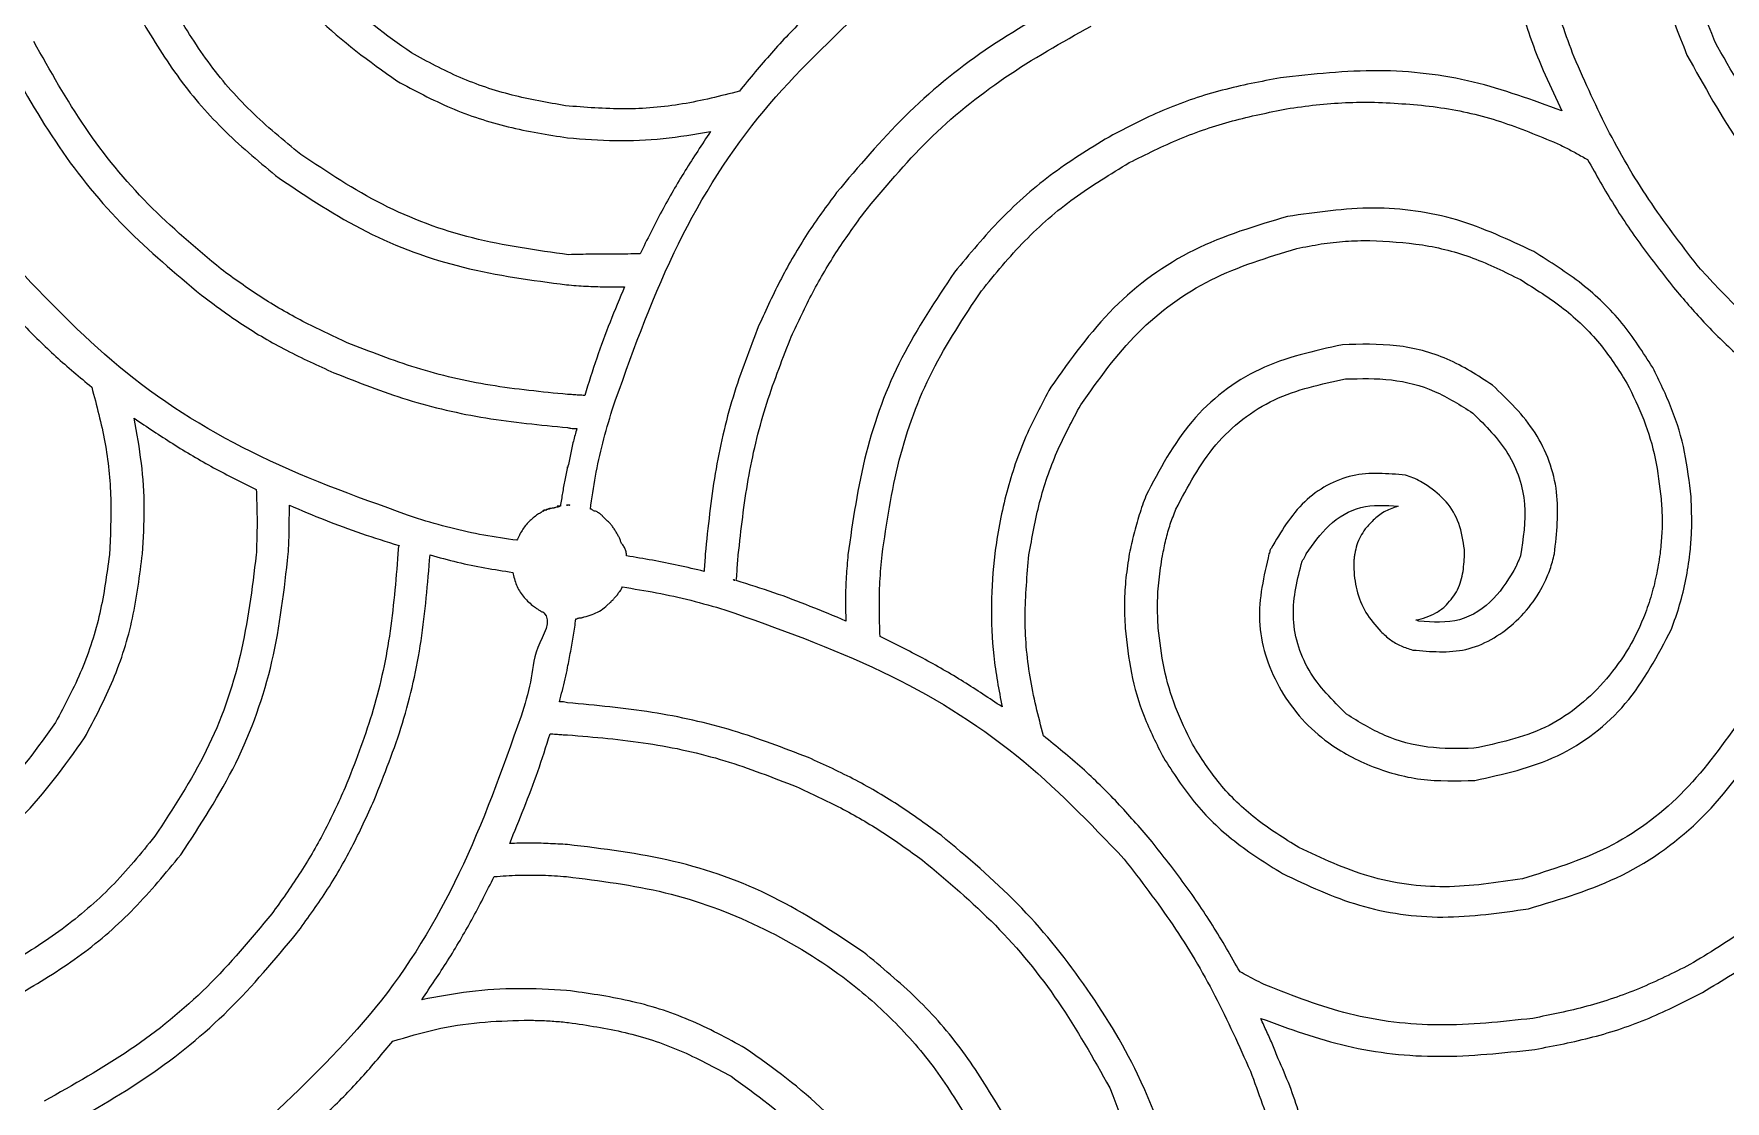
# Model space of a CAD drawing. Extents: x 0 to 371, y 0 to 260.
# Drawn here: x 128.61 to 171.87, y 94.83 to 122.12 of the extents above; entities that cross this region are included whole.
import ezdxf

# ---------------------------------------------------------------- set-up
doc = ezdxf.new("R2010")
doc.units = 0
doc.layers.add('Layer_1', color=7, linetype='CONTINUOUS')

msp = doc.modelspace()

# ---------------------------------------------------------------- linework, layer by layer
at = {"layer": 'Layer_1', "color": 7}
for points in [[(167.216665, 121.179373), (167.693121, 120.147395)], [(142.26625, 111.01927), (142.26625, 111.045625)], [(141.684373, 109.934582), (141.658018, 109.934582)], [(141.896246, 109.987292), (141.869375, 109.987292)], [(142.319476, 110.066873), (142.239895, 110.066873)], [(142.874998, 109.960937), (142.848643, 109.960937)], [(143.271873, 109.669998), (143.245518, 109.696353), (143.165937, 109.775419)], [(143.774685, 108.770312), (143.774685, 108.823022)], [(165.205934, 108.796667), (165.205934, 108.928959)], [(143.456875, 107.685623), (143.536457, 107.764689)], [(143.245518, 107.47375), (143.271873, 107.500105), (143.351455, 107.579687)], [(142.478123, 107.156457), (142.504478, 107.156457)]]:
    msp.add_lwpolyline(points, dxfattribs=at)
for points in [[(162.906332, 120.371672)], [(162.783343, 116.835452)], [(135.149371, 110.066873)], [(141.637865, 109.918561)], [(141.714345, 109.941299)], [(141.763955, 109.960937)], [(142.001667, 110.040002), (142.054893, 110.040002), (142.001667, 110.040002)], [(142.299323, 110.077726)], [(138.747601, 108.796667)], [(146.499583, 108.161564)], [(143.668748, 107.976562)], [(141.816665, 104.219169)], [(141.313853, 100.608019)], [(141.154691, 96.897135)]]:
    msp.add_lwpolyline(points, close=True, dxfattribs=at)
for points, knots in [([(169.703851, 132.529585), (169.528754, 131.267463), (169.180035, 128.75386), (169.55373, 124.985767), (170.455661, 122.692154), (170.894476, 121.576248)], [0, 0, 0, 0, 3.81644, 7.600698, 11.186376, 11.186376, 11.186376, 11.186376]), ([(171.608645, 121.919897), (171.180618, 123.022584), (170.299311, 125.293021), (169.979117, 129.023116), (170.377102, 131.499637), (170.576666, 132.741458)], [0, 0, 0, 0, 3.536436, 7.28153, 11.048228, 11.048228, 11.048228, 11.048228]), ([(133.535, 126.973335), (133.777063, 126.156256), (134.259382, 124.528194), (135.799478, 122.411746), (137.194144, 121.41812), (137.900625, 120.91479)], [0, 0, 0, 0, 2.544135, 5.069289, 7.661578, 7.661578, 7.661578, 7.661578]), ([(138.271145, 121.628958), (137.628777, 122.08803), (136.356851, 122.997017), (134.956288, 124.931037), (134.503137, 126.415111), (134.27604, 127.158853)], [0, 0, 0, 0, 2.359118, 4.671187, 6.993908, 6.993908, 6.993908, 6.993908]), ([(168.010415, 121.523022), (167.804644, 122.077503), (167.385133, 123.207944), (166.966469, 125.011672), (166.816698, 126.257839), (166.740208, 126.89427)], [0, 0, 0, 0, 1.773057, 3.6148, 5.537175, 5.537175, 5.537175, 5.537175]), ([(149.304579, 123.375105), (148.984998, 123.101608), (148.344284, 122.553285), (147.465401, 121.635619), (146.928248, 120.979431), (146.658746, 120.650206)], [0, 0, 0, 0, 1.261331, 2.528783, 3.804996, 3.804996, 3.804996, 3.804996]), ([(166.502496, 123.34875), (166.56732, 123.09778), (166.695461, 122.60168), (166.93444, 121.877255), (167.12301, 121.41096), (167.216665, 121.179373)], [0, 0, 0, 0, 0.777492, 1.536895, 2.286196, 2.286196, 2.286196, 2.286196]), ([(155.257704, 123.084167), (154.471815, 122.64538), (152.911642, 121.774287), (150.845904, 120.070365), (149.709561, 118.724999), (149.145417, 118.057083)], [0, 0, 0, 0, 2.69692, 5.354018, 7.97372, 7.97372, 7.97372, 7.97372]), ([(131.365623, 122.475419), (131.676961, 121.962861), (132.298523, 120.93958), (133.492071, 119.577345), (134.418759, 118.812328), (134.884788, 118.427603)], [0, 0, 0, 0, 1.796894, 3.587356, 5.398685, 5.398685, 5.398685, 5.398685]), ([(135.44031, 119.035835), (135.002545, 119.393754), (134.133404, 120.104366), (133.028459, 121.385496), (132.449552, 122.340757), (132.159373, 122.819583)], [0, 0, 0, 0, 1.694336, 3.363942, 5.041931, 5.041931, 5.041931, 5.041931]), ([(143.404165, 112.500834), (143.886196, 113.861334), (144.819324, 116.495023), (146.954854, 120.013999), (148.85707, 121.831381), (149.78052, 122.713647)], [0, 0, 0, 0, 4.325799, 8.373986, 12.193383, 12.193383, 12.193383, 12.193383]), ([(149.833746, 117.527917), (150.366253, 118.168081), (151.440104, 119.459031), (153.421841, 121.066798), (154.90726, 121.898393), (155.654579, 122.316772)], [0, 0, 0, 0, 2.494016, 5.029417, 7.596492, 7.596492, 7.596492, 7.596492]), ([(133.402709, 116.099064), (132.763219, 116.636189), (131.476825, 117.716668), (129.863303, 119.692091), (129.032033, 121.17427), (128.613854, 121.919897)], [0, 0, 0, 0, 2.50184, 5.032695, 7.594725, 7.594725, 7.594725, 7.594725]), ([(142.21354, 120.279687), (141.754725, 120.359318), (140.835147, 120.51892), (139.502194, 120.965564), (138.680721, 121.408244), (138.271145, 121.628958)], [0, 0, 0, 0, 1.396029, 2.79799, 4.192053, 4.192053, 4.192053, 4.192053]), ([(170.894476, 121.576248), (171.333462, 120.788668), (172.204882, 119.225264), (173.903038, 117.153196), (175.252966, 116.023485), (175.921559, 115.46396)], [0, 0, 0, 0, 2.701966, 5.363601, 7.975465, 7.975465, 7.975465, 7.975465]), ([(176.3975, 116.099064), (175.758011, 116.636189), (174.471616, 117.716668), (172.858094, 119.692091), (172.026824, 121.17427), (171.608645, 121.919897)], [0, 0, 0, 0, 2.50184, 5.032695, 7.594725, 7.594725, 7.594725, 7.594725]), ([(127.87333, 121.549377), (128.312309, 120.761835), (129.183704, 119.19853), (130.881937, 117.126696), (132.231826, 115.997089), (132.900413, 115.437605)], [0, 0, 0, 0, 2.701851, 5.363294, 7.97507, 7.97507, 7.97507, 7.97507]), ([(167.693121, 120.147395), (166.94643, 120.423033), (165.436298, 120.980491), (162.977054, 121.268486), (161.332315, 121.086417), (160.496145, 120.993855)], [0, 0, 0, 0, 2.382509, 4.818465, 7.337572, 7.337572, 7.337572, 7.337572]), ([(171.238125, 116.099064), (170.812712, 116.649907), (169.958561, 117.755901), (168.873097, 119.574628), (168.29976, 120.869527), (168.010415, 121.523022)], [0, 0, 0, 0, 2.086879, 4.19008, 6.332929, 6.332929, 6.332929, 6.332929]), ([(137.900625, 120.91479), (138.35379, 120.671228), (139.261052, 120.183604), (140.738869, 119.703082), (141.75695, 119.540776), (142.26625, 119.459581)], [0, 0, 0, 0, 1.541296, 3.085767, 4.63181, 4.63181, 4.63181, 4.63181]), ([(160.496145, 120.993855), (159.997785, 120.898747), (159.003525, 120.709001), (157.558995, 120.226947), (156.659618, 119.768022), (156.210101, 119.538647)], [0, 0, 0, 0, 1.521205, 3.0349, 4.547437, 4.547437, 4.547437, 4.547437]), ([(146.658746, 120.650206), (146.177296, 120.528493), (145.212907, 120.284689), (143.712739, 120.157894), (142.714875, 120.238959), (142.21354, 120.279687)], [0, 0, 0, 0, 1.488322, 2.98125, 4.488631, 4.488631, 4.488631, 4.488631]), ([(160.654792, 120.200105), (160.907038, 120.23691), (161.407771, 120.309972), (162.159945, 120.367747), (162.6587, 120.37037), (162.906332, 120.371672)], [0, 0, 0, 0, 0.764628, 1.517857, 2.260617, 2.260617, 2.260617, 2.260617]), ([(162.906332, 120.371672), (163.439911, 120.343797), (164.495934, 120.28863), (166.04243, 119.949317), (167.003608, 119.551388), (167.481248, 119.353645)], [0, 0, 0, 0, 1.601448, 3.169478, 4.718378, 4.718378, 4.718378, 4.718378]), ([(156.633331, 118.824478), (157.060716, 119.037582), (157.911394, 119.46175), (159.264074, 119.919902), (160.191229, 120.106706), (160.654792, 120.200105)], [0, 0, 0, 0, 1.431634, 2.849563, 4.267399, 4.267399, 4.267399, 4.267399]), ([(142.26625, 119.459581), (142.673581, 119.427846), (143.48796, 119.364397), (144.713529, 119.416776), (145.516971, 119.551188), (145.917706, 119.618228)], [0, 0, 0, 0, 1.225051, 2.449256, 3.667467, 3.667467, 3.667467, 3.667467]), ([(145.917706, 119.618228), (145.700374, 119.287621), (145.263197, 118.622586), (144.658402, 117.582393), (144.299284, 116.859957), (144.118333, 116.495939)], [0, 0, 0, 0, 1.186835, 2.387384, 3.60669, 3.60669, 3.60669, 3.60669]), ([(156.210101, 119.538647), (155.697512, 119.227341), (154.674173, 118.605846), (153.31162, 117.412637), (152.546528, 116.485998), (152.16177, 116.019998)], [0, 0, 0, 0, 1.796934, 3.587419, 5.398736, 5.398736, 5.398736, 5.398736]), ([(142.293121, 116.469583), (141.467533, 116.583108), (139.828026, 116.808553), (137.485386, 117.67296), (136.12079, 118.582351), (135.44031, 119.035835)], [0, 0, 0, 0, 2.496034, 4.956791, 7.404469, 7.404469, 7.404469, 7.404469]), ([(167.481248, 119.353645), (167.582895, 119.308315), (167.782995, 119.219081), (168.070282, 119.061086), (168.259548, 118.956205), (168.354579, 118.903544)], [0, 0, 0, 0, 0.333736, 0.656986, 0.982968, 0.982968, 0.982968, 0.982968]), ([(152.849583, 115.543542), (153.207502, 115.981307), (153.918114, 116.850447), (155.199244, 117.955393), (156.154505, 118.5343), (156.633331, 118.824478)], [0, 0, 0, 0, 1.694336, 3.363942, 5.041931, 5.041931, 5.041931, 5.041931]), ([(168.354579, 118.903544), (168.574794, 118.512185), (169.014549, 117.730666), (169.771529, 116.619745), (170.326539, 115.919421), (170.603538, 115.569897)], [0, 0, 0, 0, 1.34675, 2.689374, 4.027112, 4.027112, 4.027112, 4.027112]), ([(134.884788, 118.427603), (135.613226, 117.942153), (137.075646, 116.967559), (139.592295, 116.051566), (141.352982, 115.819226), (142.239895, 115.702189)], [0, 0, 0, 0, 2.619892, 5.259724, 7.939254, 7.939254, 7.939254, 7.939254]), ([(149.145417, 118.057083), (148.888807, 117.710159), (148.37133, 117.010552), (147.714613, 115.871418), (147.346061, 115.071688), (147.161042, 114.67021)], [0, 0, 0, 0, 1.293785, 2.609043, 3.934954, 3.934954, 3.934954, 3.934954]), ([(147.954792, 114.300207), (148.130711, 114.682108), (148.480684, 115.441861), (149.110154, 116.522081), (149.593422, 117.193852), (149.833746, 117.527917)], [0, 0, 0, 0, 1.260981, 2.508592, 3.742754, 3.742754, 3.742754, 3.742754]), ([(160.681663, 117.448335), (159.864545, 117.206266), (158.236381, 116.723927), (156.119706, 115.183911), (155.125974, 113.789199), (154.622601, 113.08271)], [0, 0, 0, 0, 2.544261, 5.069616, 7.661989, 7.661989, 7.661989, 7.661989]), ([(166.978436, 116.549165), (166.334561, 116.852894), (165.038906, 117.464081), (162.854252, 117.76524), (161.41177, 117.554832), (160.681663, 117.448335)], [0, 0, 0, 0, 2.127579, 4.281279, 6.488593, 6.488593, 6.488593, 6.488593]), ([(160.919375, 116.62823), (161.125977, 116.67022), (161.537146, 116.753785), (162.160826, 116.823014), (162.576439, 116.831318), (162.783343, 116.835452)], [0, 0, 0, 0, 0.632289, 1.258347, 1.878993, 1.878993, 1.878993, 1.878993]), ([(162.783343, 116.835452), (163.233181, 116.811962), (164.128469, 116.765211), (165.437717, 116.427441), (166.236153, 116.031941), (166.634788, 115.83448)], [0, 0, 0, 0, 1.349385, 2.685609, 4.017932, 4.017932, 4.017932, 4.017932]), ([(144.118333, 116.495939), (143.909657, 116.490355), (143.498256, 116.479347), (142.889675, 116.48628), (142.490039, 116.475095), (142.293121, 116.469583)], [0, 0, 0, 0, 0.626203, 1.234546, 1.825479, 1.825479, 1.825479, 1.825479]), ([(155.389996, 112.633125), (155.847033, 113.275338), (156.751742, 114.546606), (158.68378, 115.952259), (160.171342, 116.402049), (160.919375, 116.62823)], [0, 0, 0, 0, 2.355363, 4.662467, 6.996104, 6.996104, 6.996104, 6.996104]), ([(170.021145, 113.585522), (169.772349, 113.973904), (169.265884, 114.764522), (168.222731, 115.768712), (167.398448, 116.285723), (166.978436, 116.549165)], [0, 0, 0, 0, 1.380479, 2.810201, 4.295596, 4.295596, 4.295596, 4.295596]), ([(138.429792, 109.722709), (137.069002, 110.206481), (134.43441, 111.143102), (130.92198, 113.285643), (129.100105, 115.18054), (128.216979, 116.099064)], [0, 0, 0, 0, 4.327962, 8.379261, 12.190518, 12.190518, 12.190518, 12.190518]), ([(136.630935, 114.220625), (136.248999, 114.396515), (135.489168, 114.746433), (134.408671, 115.37555), (133.736811, 115.858769), (133.402709, 116.099064)], [0, 0, 0, 0, 1.261043, 2.508744, 3.74294, 3.74294, 3.74294, 3.74294]), ([(152.16177, 116.019998), (151.683075, 115.306501), (150.719939, 113.870943), (149.808267, 111.399722), (149.56122, 109.668206), (149.436871, 108.796667)], [0, 0, 0, 0, 2.57145, 5.173763, 7.81106, 7.81106, 7.81106, 7.81106]), ([(181.424583, 109.722709), (180.064131, 110.206381), (177.431749, 111.142254), (173.92481, 113.282606), (172.114632, 115.180219), (171.238125, 116.099064)], [0, 0, 0, 0, 4.327075, 8.372602, 12.170448, 12.170448, 12.170448, 12.170448]), ([(127.55552, 115.569897), (127.810037, 115.274693), (128.322261, 114.680586), (129.174308, 113.851809), (129.78631, 113.340806), (130.095417, 113.08271)], [0, 0, 0, 0, 1.168937, 2.352526, 3.560394, 3.560394, 3.560394, 3.560394]), ([(142.239895, 115.702189), (142.405066, 115.687968), (142.733047, 115.659731), (143.227571, 115.649752), (143.556194, 115.64957), (143.721458, 115.649478)], [0, 0, 0, 0, 0.497214, 0.987323, 1.483149, 1.483149, 1.483149, 1.483149]), ([(143.721458, 115.649478), (143.596468, 115.350152), (143.344472, 114.746677), (143.001268, 113.821308), (142.803692, 113.18928), (142.704466, 112.871869)], [0, 0, 0, 0, 0.97309, 1.961856, 2.959406, 2.959406, 2.959406, 2.959406]), ([(150.309687, 108.796667), (150.429078, 109.608711), (150.666466, 111.223307), (151.50836, 113.532596), (152.404309, 114.875925), (152.849583, 115.543542)], [0, 0, 0, 0, 2.45932, 4.88989, 7.291338, 7.291338, 7.291338, 7.291338]), ([(166.634788, 115.83448), (167.012581, 115.59911), (167.752942, 115.137856), (168.688304, 114.241581), (169.138959, 113.534815), (169.359686, 113.188647)], [0, 0, 0, 0, 1.333601, 2.613455, 3.8421, 3.8421, 3.8421, 3.8421]), ([(170.603538, 115.569897), (170.858054, 115.274693), (171.370279, 114.680586), (172.222326, 113.851809), (172.834327, 113.340806), (173.143434, 113.08271)], [0, 0, 0, 0, 1.168937, 2.352526, 3.560394, 3.560394, 3.560394, 3.560394]), ([(132.900413, 115.437605), (133.245381, 115.181145), (133.940957, 114.66403), (135.077643, 114.002458), (135.881052, 113.637522), (136.28677, 113.45323)], [0, 0, 0, 0, 1.288889, 2.598854, 3.935257, 3.935257, 3.935257, 3.935257]), ([(147.161042, 114.67021), (146.925469, 114.061982), (146.447758, 112.828573), (145.99834, 110.860538), (145.857055, 109.508556), (145.785415, 108.823022)], [0, 0, 0, 0, 1.954953, 3.964393, 6.031377, 6.031377, 6.031377, 6.031377]), ([(142.26625, 112.897709), (141.604866, 112.962357), (140.299099, 113.089991), (138.402347, 113.527488), (137.215058, 113.992063), (136.630935, 114.220625)], [0, 0, 0, 0, 1.992577, 3.933933, 5.813998, 5.813998, 5.813998, 5.813998]), ([(146.631875, 108.796667), (146.703592, 109.440789), (146.845306, 110.713588), (147.283976, 112.563635), (147.733384, 113.727039), (147.954792, 114.300207)], [0, 0, 0, 0, 1.943386, 3.84017, 5.682105, 5.682105, 5.682105, 5.682105]), ([(162.083645, 114.167915), (161.359132, 114.00947), (159.917379, 113.69417), (158.092722, 112.286612), (157.404686, 110.970498), (157.056562, 110.304586)], [0, 0, 0, 0, 2.206894, 4.391638, 6.62917, 6.62917, 6.62917, 6.62917]), ([(165.920103, 113.135937), (165.546343, 113.377973), (164.794464, 113.864868), (163.456731, 114.206771), (162.545552, 114.180986), (162.083645, 114.167915)], [0, 0, 0, 0, 1.329611, 2.674722, 4.057669, 4.057669, 4.057669, 4.057669]), ([(136.28677, 113.45323), (136.908056, 113.20879), (138.169826, 112.712357), (140.183236, 112.24965), (141.56719, 112.117832), (142.26625, 112.051248)], [0, 0, 0, 0, 2.001068, 4.063969, 6.169537, 6.169537, 6.169537, 6.169537]), ([(171.000413, 110.27823), (170.956656, 110.662097), (170.869323, 111.428266), (170.531913, 112.543737), (170.191879, 113.237284), (170.021145, 113.585522)], [0, 0, 0, 0, 1.157468, 2.310219, 3.472746, 3.472746, 3.472746, 3.472746]), ([(130.095417, 113.08271), (130.218864, 112.616923), (130.466101, 111.684048), (130.619554, 110.239545), (130.570154, 109.276793), (130.545518, 108.796667)], [0, 0, 0, 0, 1.444383, 2.892794, 4.333704, 4.333704, 4.333704, 4.333704]), ([(154.622601, 113.08271), (154.38547, 112.640346), (153.910906, 111.755052), (153.444981, 110.314106), (153.173298, 108.895026), (153.083957, 107.519012), (153.134228, 106.203295), (153.297035, 105.34053), (153.37875, 104.907498)], [0, 0, 0, 0, 1.503159, 3.008232, 4.52133, 5.827486, 7.137894, 8.458358, 8.458358, 8.458358, 8.458358]), ([(157.823956, 109.960937), (158.126926, 110.537029), (158.724837, 111.673951), (160.295295, 112.896437), (161.539713, 113.161683), (162.163226, 113.294584)], [0, 0, 0, 0, 1.939308, 3.827231, 5.723082, 5.723082, 5.723082, 5.723082]), ([(162.163226, 113.294584), (162.555088, 113.304016), (163.327748, 113.322616), (164.460886, 113.033481), (165.099851, 112.624457), (165.417292, 112.421252)], [0, 0, 0, 0, 1.173205, 2.313288, 3.43889, 3.43889, 3.43889, 3.43889]), ([(167.507603, 108.823022), (167.565922, 109.350122), (167.68368, 110.414448), (167.108149, 111.999209), (166.318824, 112.754439), (165.920103, 113.135937)], [0, 0, 0, 0, 1.577662, 3.185635, 4.827022, 4.827022, 4.827022, 4.827022]), ([(169.359686, 113.188647), (169.512861, 112.877685), (169.817593, 112.259046), (170.113487, 111.258181), (170.192972, 110.571488), (170.233018, 110.22552)], [0, 0, 0, 0, 1.03879, 2.066605, 3.11024, 3.11024, 3.11024, 3.11024]), ([(142.704466, 112.871869), (142.653186, 112.87368), (142.552439, 112.877236), (142.406808, 112.892673), (142.311796, 112.896077), (142.26625, 112.897709)], [0, 0, 0, 0, 0.153893, 0.302347, 0.439037, 0.439037, 0.439037, 0.439037]), ([(142.848643, 109.960937), (142.889313, 110.243723), (142.971114, 110.812504), (143.157315, 111.661013), (143.321479, 112.219523), (143.404165, 112.500834)], [0, 0, 0, 0, 0.856909, 1.723537, 2.60302, 2.60302, 2.60302, 2.60302]), ([(154.067079, 108.796667), (154.146447, 109.244452), (154.305151, 110.139847), (154.748291, 111.434544), (155.176446, 112.234255), (155.389996, 112.633125)], [0, 0, 0, 0, 1.363155, 2.725773, 4.081693, 4.081693, 4.081693, 4.081693]), ([(131.391978, 108.823022), (131.415026, 109.210588), (131.461033, 109.984216), (131.386715, 111.146899), (131.249333, 111.908196), (131.180621, 112.28896)], [0, 0, 0, 0, 1.164036, 2.323554, 3.483782, 3.483782, 3.483782, 3.483782]), ([(131.180621, 112.28896), (131.507105, 112.069215), (132.16869, 111.623924), (133.208794, 111.010077), (133.936292, 110.646642), (134.302395, 110.463748)], [0, 0, 0, 0, 1.180529, 2.392212, 3.619687, 3.619687, 3.619687, 3.619687]), ([(142.26625, 112.051248), (142.292558, 112.04411), (142.344578, 112.029995), (142.425005, 112.02462), (142.478024, 112.024458), (142.504478, 112.024377)], [0, 0, 0, 0, 0.08158, 0.161318, 0.240727, 0.240727, 0.240727, 0.240727]), ([(165.417292, 112.421252), (165.745804, 112.0965), (166.398589, 111.451189), (166.853409, 110.102903), (166.707128, 109.211255), (166.634788, 108.770312)], [0, 0, 0, 0, 1.374335, 2.730929, 4.058141, 4.058141, 4.058141, 4.058141]), ([(142.504478, 112.024377), (142.472435, 111.916371), (142.407676, 111.698091), (142.34037, 111.360014), (142.291094, 111.133482), (142.26625, 111.01927)], [0, 0, 0, 0, 0.337793, 0.682675, 1.033367, 1.033367, 1.033367, 1.033367]), ([(142.26625, 111.045625), (142.24164, 110.933398), (142.192991, 110.711549), (142.133736, 110.375753), (142.098826, 110.152443), (142.081248, 110.040002)], [0, 0, 0, 0, 0.344647, 0.681297, 1.022721, 1.022721, 1.022721, 1.022721]), ([(163.6975, 110.833752), (163.239496, 110.873897), (162.312267, 110.955172), (160.998507, 110.21629), (160.509719, 109.384048), (160.257917, 108.955314)], [0, 0, 0, 0, 1.356337, 2.745907, 4.222353, 4.222353, 4.222353, 4.222353]), ([(164.253538, 110.569169), (164.19626, 110.604763), (164.07886, 110.677719), (163.893156, 110.768209), (163.76175, 110.812229), (163.6975, 110.833752)], [0, 0, 0, 0, 0.202266, 0.414576, 0.617704, 0.617704, 0.617704, 0.617704]), ([(134.302395, 110.463748), (134.309451, 110.278553), (134.32356, 109.908241), (134.32356, 109.352174), (134.309451, 108.981862), (134.302395, 108.796667)], [0, 0, 0, 0, 0.555958, 1.111683, 1.667641, 1.667641, 1.667641, 1.667641]), ([(165.205934, 108.928959), (165.171011, 109.154842), (165.103232, 109.593236), (164.76713, 110.1798), (164.424472, 110.439579), (164.253538, 110.569169)], [0, 0, 0, 0, 0.68232, 1.324241, 1.963214, 1.963214, 1.963214, 1.963214]), ([(135.1225, 108.823022), (135.129656, 108.957922), (135.144169, 109.231535), (135.149074, 109.646368), (135.149272, 109.926066), (135.149371, 110.066873)], [0, 0, 0, 0, 0.405228, 0.82191, 1.244345, 1.244345, 1.244345, 1.244345]), ([(135.149371, 110.066873), (135.451459, 109.937934), (136.058389, 109.67888), (136.994023, 109.333636), (137.632177, 109.135014), (137.953851, 109.034895)], [0, 0, 0, 0, 0.985276, 1.979536, 2.990115, 2.990115, 2.990115, 2.990115]), ([(141.658018, 109.934582), (141.656506, 109.927366), (141.653892, 109.914893), (141.642516, 109.910399), (141.630107, 109.905462), (141.632438, 109.91272), (141.635248, 109.91538), (141.651031, 109.934315), (141.582462, 109.870917), (141.549094, 109.855493), (141.515709, 109.837466), (141.499371, 109.828645)], [0, 0, 0, 0, 0.019933, 0.034454, 0.041373, 0.046267, 0.050193, 0.0542, 0.112919, 0.167479, 0.219765, 0.219765, 0.219765, 0.219765]), ([(141.637865, 109.918561), (141.640199, 109.920436), (141.644805, 109.924135), (141.650136, 109.927802), (141.661244, 109.936261), (141.651838, 109.931914), (141.645453, 109.928019), (141.64062, 109.921995), (141.637865, 109.918561)], [0, 0, 0, 0, 0.00855, 0.016872, 0.02576, 0.029675, 0.039225, 0.051886, 0.051886, 0.051886, 0.051886]), ([(141.869375, 109.987292), (141.854089, 109.986173), (141.826884, 109.984182), (141.794003, 109.966655), (141.766331, 109.962858), (141.743826, 109.952968), (141.728264, 109.951423), (141.709314, 109.927697), (141.711139, 109.937513), (141.713048, 109.938996), (141.716254, 109.944077), (141.704893, 109.935209), (141.696657, 109.935337), (141.688842, 109.934857), (141.684373, 109.934582)], [0, 0, 0, 0, 0.045486, 0.080953, 0.109126, 0.129957, 0.150023, 0.168985, 0.171894, 0.174231, 0.176762, 0.185541, 0.195127, 0.207928, 0.207928, 0.207928, 0.207928]), ([(141.714345, 109.941299), (141.716437, 109.942721), (141.721227, 109.945977), (141.72676, 109.951474), (141.741927, 109.962905), (141.729494, 109.958594), (141.721281, 109.953974), (141.716866, 109.945905), (141.714345, 109.941299)], [0, 0, 0, 0, 0.007297, 0.016709, 0.030097, 0.034957, 0.046249, 0.061264, 0.061264, 0.061264, 0.061264]), ([(141.763955, 109.960937), (141.770825, 109.963278), (141.78428, 109.967862), (141.797997, 109.97351), (141.823863, 109.989123), (141.802819, 109.985362), (141.786346, 109.979475), (141.772386, 109.967917), (141.763955, 109.960937)], [0, 0, 0, 0, 0.020705, 0.040545, 0.059399, 0.067243, 0.087898, 0.119395, 0.119395, 0.119395, 0.119395]), ([(142.081248, 110.040002), (142.072217, 110.038248), (142.053478, 110.034609), (142.029413, 110.019189), (141.995832, 110.011639), (141.959118, 110.010716), (141.926296, 109.993491), (141.905467, 109.989194), (141.896246, 109.987292)], [0, 0, 0, 0, 0.027378, 0.056812, 0.08419, 0.129676, 0.165143, 0.193316, 0.193316, 0.193316, 0.193316]), ([(142.239895, 110.066873), (142.246568, 110.067783), (142.260096, 110.069628), (142.278966, 110.077931), (142.292633, 110.077794), (142.299323, 110.077726)], [0, 0, 0, 0, 0.020149, 0.040847, 0.060698, 0.060698, 0.060698, 0.060698]), ([(142.299323, 110.077726), (142.301582, 110.07718), (142.30631, 110.076035), (142.313277, 110.072431), (142.317323, 110.068803), (142.319476, 110.066873)], [0, 0, 0, 0, 0.006958, 0.014564, 0.023215, 0.023215, 0.023215, 0.023215]), ([(143.00729, 109.907711), (142.989796, 109.909446), (142.955616, 109.912838), (142.91014, 109.932311), (142.886078, 109.951911), (142.874998, 109.960937)], [0, 0, 0, 0, 0.052537, 0.102649, 0.145423, 0.145423, 0.145423, 0.145423]), ([(143.165937, 109.775419), (143.164137, 109.782606), (143.160302, 109.79792), (143.135174, 109.809508), (143.110845, 109.830977), (143.079209, 109.856864), (143.041236, 109.879461), (143.0182, 109.898631), (143.00729, 109.907711)], [0, 0, 0, 0, 0.021163, 0.045091, 0.077242, 0.119759, 0.167009, 0.209525, 0.209525, 0.209525, 0.209525]), ([(157.056562, 110.304586), (156.998239, 110.143936), (156.881322, 109.821891), (156.744703, 109.325719), (156.670453, 108.990577), (156.633331, 108.823022)], [0, 0, 0, 0, 0.512559, 1.027502, 1.54235, 1.54235, 1.54235, 1.54235]), ([(157.479792, 108.770312), (157.507878, 108.908837), (157.563296, 109.182157), (157.674242, 109.581661), (157.774361, 109.835297), (157.823956, 109.960937)], [0, 0, 0, 0, 0.424009, 0.8366, 1.2416, 1.2416, 1.2416, 1.2416]), ([(161.157603, 108.823022), (161.336371, 109.077132), (161.694526, 109.586234), (162.545042, 110.107188), (163.187197, 110.062593), (163.512498, 110.040002)], [0, 0, 0, 0, 0.929904, 1.863034, 2.821039, 2.821039, 2.821039, 2.821039]), ([(163.512498, 110.040002), (163.40137, 110.003209), (163.17903, 109.929594), (162.895324, 109.718222), (162.74214, 109.544454), (162.666038, 109.458125)], [0, 0, 0, 0, 0.349322, 0.698905, 1.04404, 1.04404, 1.04404, 1.04404]), ([(170.233018, 110.22552), (170.245502, 110.067181), (170.270299, 109.752668), (170.25434, 109.283528), (170.22244, 108.975414), (170.206663, 108.823022)], [0, 0, 0, 0, 0.476174, 0.945835, 1.405453, 1.405453, 1.405453, 1.405453]), ([(170.973541, 108.823022), (170.987758, 108.981976), (171.016327, 109.301395), (171.021154, 109.787507), (171.007383, 110.113325), (171.000413, 110.27823)], [0, 0, 0, 0, 0.478613, 0.961775, 1.45692, 1.45692, 1.45692, 1.45692]), ([(140.970205, 109.167187), (140.687374, 109.207859), (140.118469, 109.289671), (139.269782, 109.475841), (138.711147, 109.64002), (138.429792, 109.722709)], [0, 0, 0, 0, 0.857041, 1.723912, 2.603523, 2.603523, 2.603523, 2.603523]), ([(141.499371, 109.828645), (141.423543, 109.770498), (141.2717, 109.654062), (141.092034, 109.426567), (141.010772, 109.253558), (140.970205, 109.167187)], [0, 0, 0, 0, 0.285942, 0.572589, 0.85835, 0.85835, 0.85835, 0.85835]), ([(143.642393, 109.087605), (143.633467, 109.114135), (143.615388, 109.167867), (143.58328, 109.249256), (143.541981, 109.314332), (143.511863, 109.371119), (143.481401, 109.41279), (143.451265, 109.471129), (143.403496, 109.536336), (143.346307, 109.612063), (143.296672, 109.650696), (143.271873, 109.669998)], [0, 0, 0, 0, 0.084018, 0.170167, 0.261485, 0.314628, 0.362789, 0.415932, 0.51108, 0.605071, 0.698919, 0.698919, 0.698919, 0.698919]), ([(162.666038, 109.458125), (162.623778, 109.394549), (162.538903, 109.266863), (162.442762, 109.053665), (162.415303, 108.900346), (162.401454, 108.823022)], [0, 0, 0, 0, 0.228959, 0.459846, 0.694772, 0.694772, 0.694772, 0.694772]), ([(137.953851, 109.034895), (137.946778, 109.010879), (137.933371, 108.965358), (137.927378, 108.893739), (137.927456, 108.847204), (137.927496, 108.823022)], [0, 0, 0, 0, 0.074913, 0.141994, 0.21457, 0.21457, 0.21457, 0.21457]), ([(143.774685, 108.823022), (143.766108, 108.855915), (143.749535, 108.919477), (143.70908, 109.012209), (143.66517, 109.061853), (143.642393, 109.087605)], [0, 0, 0, 0, 0.102031, 0.197166, 0.299704, 0.299704, 0.299704, 0.299704]), ([(130.545518, 108.796667), (130.478566, 108.296079), (130.34468, 107.295053), (129.879171, 105.845343), (129.405741, 104.955092), (129.169375, 104.510623)], [0, 0, 0, 0, 1.513347, 3.026242, 4.534674, 4.534674, 4.534674, 4.534674]), ([(129.910415, 104.113748), (130.169614, 104.601803), (130.687992, 105.577874), (131.186873, 107.172692), (131.323495, 108.271987), (131.391978, 108.823022)], [0, 0, 0, 0, 1.655627, 3.311125, 4.974999, 4.974999, 4.974999, 4.974999]), ([(134.302395, 108.796667), (134.195478, 107.931958), (133.982883, 106.212564), (133.118928, 103.747425), (132.177841, 102.313416), (131.709788, 101.600207)], [0, 0, 0, 0, 2.610138, 5.190017, 7.742731, 7.742731, 7.742731, 7.742731]), ([(132.371246, 101.12375), (132.872352, 101.889113), (133.877775, 103.424746), (134.809248, 106.059559), (135.017698, 107.898476), (135.1225, 108.823022)], [0, 0, 0, 0, 2.738092, 5.493738, 8.280049, 8.280049, 8.280049, 8.280049]), ([(137.927496, 108.823022), (137.869991, 108.120171), (137.756654, 106.73494), (137.313068, 104.719602), (136.820395, 103.462688), (136.577709, 102.843542)], [0, 0, 0, 0, 2.114459, 4.167329, 6.160255, 6.160255, 6.160255, 6.160255]), ([(137.318748, 102.526248), (137.577415, 103.175919), (138.102827, 104.495551), (138.570074, 106.610462), (138.688002, 108.06272), (138.747601, 108.796667)], [0, 0, 0, 0, 2.095445, 4.256339, 6.464269, 6.464269, 6.464269, 6.464269]), ([(138.747601, 108.796667), (138.978764, 108.731254), (139.441707, 108.600253), (140.150232, 108.45855), (140.626207, 108.384245), (140.864268, 108.347082)], [0, 0, 0, 0, 0.720478, 1.442882, 2.165737, 2.165737, 2.165737, 2.165737]), ([(145.75906, 108.373437), (145.538824, 108.424538), (145.099546, 108.526462), (144.437814, 108.658893), (143.995373, 108.733232), (143.774685, 108.770312)], [0, 0, 0, 0, 0.678238, 1.352795, 2.024117, 2.024117, 2.024117, 2.024117]), ([(145.785415, 108.823022), (145.78385, 108.772363), (145.780777, 108.672887), (145.763698, 108.523572), (145.760625, 108.424096), (145.75906, 108.373437)], [0, 0, 0, 0, 0.151991, 0.298453, 0.450443, 0.450443, 0.450443, 0.450443]), ([(146.581231, 108.136243), (146.587737, 108.212114), (146.600574, 108.361824), (146.610424, 108.582483), (146.624843, 108.726449), (146.631875, 108.796667)], [0, 0, 0, 0, 0.22843, 0.450745, 0.662413, 0.662413, 0.662413, 0.662413]), ([(149.436871, 108.796667), (149.421019, 108.611235), (149.389183, 108.238851), (149.367632, 107.673658), (149.378272, 107.294647), (149.383645, 107.10323)], [0, 0, 0, 0, 0.558305, 1.121186, 1.695539, 1.695539, 1.695539, 1.695539]), ([(150.256976, 106.706355), (150.25003, 106.941826), (150.236252, 107.408842), (150.245678, 108.107009), (150.28839, 108.567208), (150.309687, 108.796667)], [0, 0, 0, 0, 0.706737, 1.401697, 2.092798, 2.092798, 2.092798, 2.092798]), ([(154.437083, 104.166459), (154.308338, 104.667558), (154.050198, 105.672282), (153.924125, 107.236687), (154.019329, 108.275589), (154.067079, 108.796667)], [0, 0, 0, 0, 1.550432, 3.108675, 4.676708, 4.676708, 4.676708, 4.676708]), ([(156.633331, 108.823022), (156.601613, 108.617656), (156.537524, 108.202705), (156.495349, 107.565141), (156.516621, 107.135728), (156.527395, 106.918228)], [0, 0, 0, 0, 0.623305, 1.259418, 1.912297, 1.912297, 1.912297, 1.912297]), ([(157.374371, 106.918228), (157.363559, 107.127257), (157.342121, 107.541704), (157.384887, 108.161664), (157.448175, 108.567546), (157.479792, 108.770312)], [0, 0, 0, 0, 0.62747, 1.244106, 1.859682, 1.859682, 1.859682, 1.859682]), ([(160.205206, 108.823022), (160.072187, 108.251277), (159.804568, 107.100995), (160.368227, 105.348125), (161.452638, 104.081428), (162.775038, 103.361345), (164.093252, 102.990728), (165.007361, 103.015827), (165.470518, 103.028544)], [0, 0, 0, 0, 1.73369, 3.487973, 5.285129, 6.608928, 7.955555, 9.338627, 9.338627, 9.338627, 9.338627]), ([(160.257917, 108.955314), (160.25068, 108.944184), (160.23464, 108.919512), (160.225797, 108.871906), (160.212392, 108.840081), (160.205206, 108.823022)], [0, 0, 0, 0, 0.039476, 0.087505, 0.142997, 0.142997, 0.142997, 0.142997]), ([(162.189581, 104.72198), (161.834932, 105.071996), (161.13191, 105.765831), (160.699291, 107.240463), (160.935435, 108.177034), (161.051667, 108.63802)], [0, 0, 0, 0, 1.480055, 2.933911, 4.343136, 4.343136, 4.343136, 4.343136]), ([(161.051667, 108.63802), (161.067641, 108.657331), (161.099316, 108.695623), (161.129029, 108.761029), (161.148442, 108.803146), (161.157603, 108.823022)], [0, 0, 0, 0, 0.074841, 0.148401, 0.214136, 0.214136, 0.214136, 0.214136]), ([(162.401454, 108.823022), (162.394296, 108.787883), (162.380077, 108.71808), (162.37503, 108.611539), (162.371983, 108.336503), (162.429423, 107.890725), (162.652953, 107.304482), (162.926488, 106.993665), (163.062913, 106.838647)], [0, 0, 0, 0, 0.107425, 0.213394, 0.319179, 0.932816, 1.551138, 2.166364, 2.166364, 2.166364, 2.166364]), ([(163.883018, 106.362707), (164.343073, 106.321716), (165.274457, 106.238729), (166.555806, 106.990968), (167.171262, 107.842921), (167.396498, 108.427022), (167.456192, 108.621961), (167.490198, 108.754953), (167.507603, 108.823022)], [0, 0, 0, 0, 1.356337, 2.745907, 4.222353, 4.421742, 4.622772, 4.833539, 4.833539, 4.833539, 4.833539]), ([(164.703123, 107.47375), (164.811182, 107.593758), (165.02906, 107.835729), (165.178178, 108.310811), (165.196689, 108.634829), (165.205934, 108.796667)], [0, 0, 0, 0, 0.479683, 0.967182, 1.45365, 1.45365, 1.45365, 1.45365]), ([(170.206663, 108.823022), (170.177134, 108.633617), (170.118817, 108.259549), (169.97607, 107.710909), (169.641272, 106.745449), (168.855047, 105.480388), (167.318699, 104.24467), (166.069888, 103.981186), (165.444163, 103.849165)], [0, 0, 0, 0, 0.574784, 1.135173, 1.697974, 3.637211, 5.524938, 7.42066, 7.42066, 7.42066, 7.42066]), ([(166.634788, 108.770312), (166.623986, 108.74144), (166.601486, 108.6813), (166.562152, 108.59474), (166.539653, 108.5346), (166.528851, 108.505728)], [0, 0, 0, 0, 0.092457, 0.192584, 0.28504, 0.28504, 0.28504, 0.28504]), ([(170.497601, 106.891873), (170.571818, 107.098742), (170.72112, 107.514897), (170.878292, 108.16219), (170.941774, 108.602622), (170.973541, 108.823022)], [0, 0, 0, 0, 0.65903, 1.325758, 1.993603, 1.993603, 1.993603, 1.993603]), ([(140.864268, 108.347082), (140.89021, 108.236574), (140.941563, 108.017826), (141.11986, 107.725805), (141.284452, 107.57554), (141.36708, 107.500105)], [0, 0, 0, 0, 0.339026, 0.671095, 1.005852, 1.005852, 1.005852, 1.005852]), ([(146.499583, 108.161564), (146.50495, 108.161218), (146.515902, 108.160512), (146.529018, 108.157034), (146.555022, 108.143179), (146.528382, 108.152774), (146.51568, 108.156642), (146.504956, 108.159921), (146.499583, 108.161564)], [0, 0, 0, 0, 0.015557, 0.031752, 0.049397, 0.06565, 0.081845, 0.098105, 0.098105, 0.098105, 0.098105]), ([(166.528851, 108.505728), (166.356743, 108.214675), (166.010584, 107.62928), (165.097354, 107.020146), (164.395468, 107.075386), (164.041665, 107.10323)], [0, 0, 0, 0, 1.011101, 2.033623, 3.072952, 3.072952, 3.072952, 3.072952]), ([(143.536457, 107.764689), (143.537904, 107.771743), (143.540657, 107.785164), (143.558611, 107.79744), (143.561364, 107.81086), (143.562812, 107.817915)], [0, 0, 0, 0, 0.020831, 0.039629, 0.060461, 0.060461, 0.060461, 0.060461]), ([(143.562812, 107.817915), (143.578473, 107.835064), (143.608219, 107.867637), (143.641552, 107.922465), (143.659829, 107.95882), (143.668748, 107.976562)], [0, 0, 0, 0, 0.06951, 0.132027, 0.191623, 0.191623, 0.191623, 0.191623]), ([(143.668748, 107.976562), (143.960249, 107.928769), (144.545872, 107.832754), (145.421094, 107.64156), (145.997981, 107.476975), (146.288226, 107.394169)], [0, 0, 0, 0, 0.886111, 1.780192, 2.685512, 2.685512, 2.685512, 2.685512]), ([(149.383645, 107.10323), (149.081031, 107.230278), (148.472539, 107.485744), (147.5399, 107.837134), (146.902197, 108.0361), (146.581231, 108.136243)], [0, 0, 0, 0, 0.984598, 1.979815, 2.988316, 2.988316, 2.988316, 2.988316]), ([(141.36708, 107.500105), (141.385051, 107.489492), (141.421947, 107.467703), (141.4704, 107.425865), (141.518926, 107.401876), (141.550031, 107.373252), (141.58079, 107.363054), (141.601002, 107.338398), (141.630473, 107.337427), (141.646876, 107.324801), (141.883726, 107.120305), (141.391133, 106.377828), (141.354979, 105.550536), (141.168932, 104.963622), (141.075625, 104.66927)], [0, 0, 0, 0, 0.062524, 0.128366, 0.19089, 0.22372, 0.253346, 0.286176, 0.312632, 0.336106, 0.346566, 1.251002, 2.151735, 3.057974, 3.057974, 3.057974, 3.057974]), ([(142.689996, 107.209167), (142.75814, 107.228338), (142.891847, 107.265955), (143.081663, 107.35177), (143.190961, 107.433136), (143.245518, 107.47375)], [0, 0, 0, 0, 0.212296, 0.416551, 0.620123, 0.620123, 0.620123, 0.620123]), ([(143.351455, 107.579687), (143.358557, 107.581551), (143.373689, 107.585522), (143.385927, 107.609417), (143.398256, 107.63431), (143.427164, 107.637476), (143.437576, 107.663822), (143.449846, 107.677683), (143.456875, 107.685623)], [0, 0, 0, 0, 0.021039, 0.044824, 0.076893, 0.097982, 0.121971, 0.154147, 0.154147, 0.154147, 0.154147]), ([(146.288226, 107.394169), (147.648727, 106.912138), (150.282416, 105.97901), (153.801392, 103.843479), (155.618774, 101.941263), (156.50104, 101.017814)], [0, 0, 0, 0, 4.325799, 8.373986, 12.193383, 12.193383, 12.193383, 12.193383]), ([(163.962083, 107.129586), (164.050349, 107.150898), (164.227815, 107.193749), (164.482469, 107.304994), (164.629326, 107.41731), (164.703123, 107.47375)], [0, 0, 0, 0, 0.272258, 0.547403, 0.825325, 0.825325, 0.825325, 0.825325]), ([(142.054893, 105.03979), (142.081258, 105.136703), (142.133853, 105.330029), (142.207807, 105.620267), (142.275289, 105.953882), (142.344335, 106.326912), (142.420612, 106.740678), (142.458894, 107.017439), (142.478123, 107.156457)], [0, 0, 0, 0, 0.301317, 0.601076, 0.898296, 1.322173, 1.739285, 2.160255, 2.160255, 2.160255, 2.160255]), ([(142.504478, 107.156457), (142.513209, 107.163539), (142.530905, 107.177894), (142.569213, 107.183654), (142.604597, 107.180184), (142.638185, 107.188501), (142.66222, 107.203739), (142.680963, 107.207402), (142.689996, 107.209167)], [0, 0, 0, 0, 0.033166, 0.067222, 0.112336, 0.139714, 0.169147, 0.196525, 0.196525, 0.196525, 0.196525]), ([(156.527395, 106.918228), (156.569491, 106.534564), (156.65348, 105.769079), (156.980914, 104.648989), (157.33059, 103.95858), (157.506663, 103.610937)], [0, 0, 0, 0, 1.156641, 2.307721, 3.475184, 3.475184, 3.475184, 3.475184]), ([(158.247186, 103.954586), (158.093998, 104.267566), (157.789172, 104.890355), (157.495872, 105.891717), (157.414852, 106.576225), (157.374371, 106.918228)], [0, 0, 0, 0, 1.044206, 2.07783, 3.109942, 3.109942, 3.109942, 3.109942]), ([(164.041665, 107.10323), (164.032631, 107.104969), (164.013886, 107.108577), (163.989861, 107.124239), (163.971117, 107.127847), (163.962083, 107.129586)], [0, 0, 0, 0, 0.027378, 0.056812, 0.08419, 0.08419, 0.08419, 0.08419]), ([(165.470518, 103.028544), (166.195031, 103.186989), (167.636784, 103.502289), (169.461441, 104.909847), (170.149477, 106.225961), (170.497601, 106.891873)], [0, 0, 0, 0, 2.206894, 4.391638, 6.62917, 6.62917, 6.62917, 6.62917]), ([(153.37875, 104.907498), (153.052518, 105.12544), (152.39215, 105.566606), (151.348667, 106.16587), (150.622772, 106.525254), (150.256976, 106.706355)], [0, 0, 0, 0, 1.176783, 2.382084, 3.606448, 3.606448, 3.606448, 3.606448]), ([(163.062913, 106.838647), (163.143104, 106.765123), (163.300638, 106.620686), (163.578964, 106.456269), (163.781185, 106.394042), (163.883018, 106.362707)], [0, 0, 0, 0, 0.325917, 0.640255, 0.959117, 0.959117, 0.959117, 0.959117]), ([(142.26625, 105.012919), (142.242279, 105.020019), (142.196886, 105.033465), (142.125454, 105.039828), (142.079033, 105.039803), (142.054893, 105.03979)], [0, 0, 0, 0, 0.074817, 0.141677, 0.21412, 0.21412, 0.21412, 0.21412]), ([(148.431248, 103.610937), (147.79185, 103.855466), (146.491412, 104.352802), (144.416509, 104.815409), (142.989137, 104.946519), (142.26625, 105.012919)], [0, 0, 0, 0, 2.051849, 4.173148, 6.349858, 6.349858, 6.349858, 6.349858]), ([(165.444163, 103.849165), (165.051996, 103.841368), (164.278259, 103.825985), (163.150253, 104.124559), (162.507734, 104.524128), (162.189581, 104.72198)], [0, 0, 0, 0, 1.173483, 2.315256, 3.435152, 3.435152, 3.435152, 3.435152]), ([(129.169375, 104.510623), (128.710341, 103.868228), (127.801441, 102.596269), (125.867728, 101.195348), (124.383708, 100.74213), (123.639996, 100.515002)], [0, 0, 0, 0, 2.359139, 4.671152, 6.993793, 6.993793, 6.993793, 6.993793]), ([(141.075625, 104.66927), (140.593594, 103.30877), (139.660466, 100.67508), (137.524936, 97.156105), (135.62272, 95.338723), (134.69927, 94.456457)], [0, 0, 0, 0, 4.325799, 8.373986, 12.193383, 12.193383, 12.193383, 12.193383]), ([(172.217393, 104.510623), (171.753716, 103.86886), (170.837949, 102.60137), (168.910617, 101.194895), (167.429584, 100.741953), (166.687498, 100.515002)], [0, 0, 0, 0, 2.366591, 4.674042, 6.99129, 6.99129, 6.99129, 6.99129]), ([(123.851354, 99.748123), (124.668471, 99.990192), (126.296635, 100.472532), (128.41331, 102.012548), (129.407042, 103.40726), (129.910415, 104.113748)], [0, 0, 0, 0, 2.544261, 5.069616, 7.661989, 7.661989, 7.661989, 7.661989]), ([(140.784687, 101.414689), (140.908354, 101.71732), (141.157643, 102.327364), (141.513088, 103.258775), (141.714934, 103.897334), (141.816665, 104.219169)], [0, 0, 0, 0, 0.980809, 1.977119, 2.989509, 2.989509, 2.989509, 2.989509]), ([(141.816665, 104.219169), (141.867324, 104.217604), (141.9668, 104.214531), (142.116115, 104.197452), (142.215591, 104.194379), (142.26625, 104.192814)], [0, 0, 0, 0, 0.151991, 0.298453, 0.450443, 0.450443, 0.450443, 0.450443]), ([(142.26625, 104.192814), (142.953776, 104.135221), (144.310113, 104.021603), (146.280272, 103.585423), (147.509876, 103.105616), (148.113955, 102.869897)], [0, 0, 0, 0, 2.068676, 4.081042, 6.024413, 6.024413, 6.024413, 6.024413]), ([(157.162498, 101.520625), (156.889957, 101.835335), (156.340776, 102.469489), (155.433858, 103.359585), (154.771207, 103.89599), (154.437083, 104.166459)], [0, 0, 0, 0, 1.248722, 2.516229, 3.805333, 3.805333, 3.805333, 3.805333]), ([(160.972601, 101.308752), (160.594771, 101.544129), (159.854318, 102.00541), (158.91871, 102.901604), (158.467954, 103.608411), (158.247186, 103.954586)], [0, 0, 0, 0, 1.333712, 2.613745, 3.842465, 3.842465, 3.842465, 3.842465]), ([(166.846145, 99.748123), (167.663263, 99.990192), (169.291426, 100.472532), (171.408102, 102.012548), (172.401834, 103.40726), (172.905206, 104.113748)], [0, 0, 0, 0, 2.544261, 5.069616, 7.661989, 7.661989, 7.661989, 7.661989]), ([(151.818121, 101.626562), (151.472358, 101.877996), (150.772482, 102.386935), (149.641336, 103.056547), (148.837228, 103.424941), (148.431248, 103.610937)], [0, 0, 0, 0, 1.282194, 2.595352, 3.934408, 3.934408, 3.934408, 3.934408]), ([(157.506663, 103.610937), (157.755458, 103.222555), (158.261923, 102.431937), (159.305077, 101.427747), (160.129359, 100.910736), (160.549371, 100.647294)], [0, 0, 0, 0, 1.380479, 2.810201, 4.295596, 4.295596, 4.295596, 4.295596]), ([(136.577709, 102.843542), (136.401825, 102.461647), (136.051931, 101.701927), (135.422748, 100.621639), (134.93956, 99.949892), (134.69927, 99.615832)], [0, 0, 0, 0, 1.260923, 2.508409, 3.742495, 3.742495, 3.742495, 3.742495]), ([(135.334373, 99.11302), (135.590472, 99.464527), (136.105007, 100.170748), (136.768489, 101.314603), (137.134348, 102.120209), (137.318748, 102.526248)], [0, 0, 0, 0, 1.304167, 2.620229, 3.957614, 3.957614, 3.957614, 3.957614]), ([(148.113955, 102.869897), (148.49585, 102.694013), (149.25557, 102.34412), (150.335857, 101.714936), (151.007605, 101.231748), (151.341665, 100.991459)], [0, 0, 0, 0, 1.260923, 2.508409, 3.742495, 3.742495, 3.742495, 3.742495]), ([(131.709788, 101.600207), (131.352313, 101.16164), (130.64258, 100.290907), (129.354917, 99.19779), (128.017743, 98.330409), (126.651706, 97.684962), (125.301832, 97.222207), (124.370334, 97.036155), (123.90458, 96.943127)], [0, 0, 0, 0, 1.694336, 3.363942, 5.041931, 6.462991, 7.886567, 9.31017, 9.31017, 9.31017, 9.31017]), ([(142.26625, 101.388334), (142.101014, 101.397004), (141.772653, 101.414233), (141.278541, 101.430996), (140.949955, 101.420146), (140.784687, 101.414689)], [0, 0, 0, 0, 0.496426, 0.986509, 1.482449, 1.482449, 1.482449, 1.482449]), ([(149.833746, 98.636564), (149.084026, 99.136214), (147.578928, 100.139286), (144.984324, 101.057934), (143.175214, 101.277843), (142.26625, 101.388334)], [0, 0, 0, 0, 2.695808, 5.411963, 8.154727, 8.154727, 8.154727, 8.154727]), ([(158.062185, 84.693229), (158.231834, 85.947907), (158.569339, 88.444004), (158.134929, 92.141087), (157.069741, 95.318774), (155.514386, 97.850385), (153.836482, 99.928744), (152.487731, 101.063295), (151.818121, 101.626562)], [0, 0, 0, 0, 3.785959, 7.531903, 11.05396, 13.750765, 16.407671, 19.027284, 19.027284, 19.027284, 19.027284]), ([(159.464167, 98.133752), (159.235371, 98.53361), (158.779722, 99.329929), (158.00513, 100.458225), (157.441915, 101.168334), (157.162498, 101.520625)], [0, 0, 0, 0, 1.381657, 2.751578, 4.100345, 4.100345, 4.100345, 4.100345]), ([(166.687498, 100.515002), (166.027179, 100.413793), (164.721331, 100.213641), (162.738799, 100.485551), (161.559579, 101.03517), (160.972601, 101.308752)], [0, 0, 0, 0, 1.997914, 3.95108, 5.886882, 5.886882, 5.886882, 5.886882]), ([(174.757289, 101.600207), (174.399371, 101.162442), (173.688759, 100.293301), (172.407629, 99.188355), (171.452368, 98.609448), (170.973541, 98.31927)], [0, 0, 0, 0, 1.694336, 3.363942, 5.041931, 5.041931, 5.041931, 5.041931]), ([(128.322915, 97.604586), (128.835511, 97.91593), (129.85889, 98.537517), (131.221365, 99.730987), (131.986482, 100.657715), (132.371246, 101.12375)], [0, 0, 0, 0, 1.797007, 3.587655, 5.399073, 5.399073, 5.399073, 5.399073]), ([(151.341665, 100.991459), (151.981154, 100.454334), (153.267549, 99.373855), (154.88107, 97.398431), (155.71234, 95.916252), (156.13052, 95.170625)], [0, 0, 0, 0, 2.50184, 5.032695, 7.594725, 7.594725, 7.594725, 7.594725]), ([(156.50104, 101.017814), (156.926596, 100.465053), (157.781097, 99.355132), (158.861749, 97.534181), (159.438663, 96.243061), (159.72875, 95.593856)], [0, 0, 0, 0, 2.091606, 4.199858, 6.332059, 6.332059, 6.332059, 6.332059]), ([(171.291351, 97.604586), (171.803909, 97.915924), (172.82719, 98.537485), (174.189425, 99.731033), (174.954442, 100.657722), (175.339166, 101.12375)], [0, 0, 0, 0, 1.796894, 3.587356, 5.398685, 5.398685, 5.398685, 5.398685]), ([(138.535728, 97.419584), (138.760166, 97.750092), (139.211845, 98.415238), (139.829882, 99.467045), (140.200253, 100.198046), (140.387812, 100.568229)], [0, 0, 0, 0, 1.19833, 2.411627, 3.656413, 3.656413, 3.656413, 3.656413]), ([(140.387812, 100.568229), (140.489849, 100.576181), (140.694731, 100.592149), (141.003585, 100.605359), (141.210295, 100.607131), (141.313853, 100.608019)], [0, 0, 0, 0, 0.307025, 0.616481, 0.927153, 0.927153, 0.927153, 0.927153]), ([(141.313853, 100.608019), (141.417411, 100.607131), (141.624122, 100.605359), (141.932976, 100.592149), (142.137858, 100.576181), (142.239895, 100.568229)], [0, 0, 0, 0, 0.310672, 0.620128, 0.927153, 0.927153, 0.927153, 0.927153]), ([(142.239895, 100.568229), (143.088695, 100.462905), (144.778224, 100.253261), (147.17727, 99.368119), (149.122617, 98.214361), (150.604817, 96.924453), (151.717701, 95.654295), (152.295409, 94.697732), (152.585, 94.218229)], [0, 0, 0, 0, 2.55887, 5.093413, 7.607335, 9.301482, 10.970738, 12.648542, 12.648542, 12.648542, 12.648542]), ([(160.549371, 100.647294), (161.193246, 100.343565), (162.488902, 99.732378), (164.673555, 99.431219), (166.116037, 99.641626), (166.846145, 99.748123)], [0, 0, 0, 0, 2.127579, 4.281279, 6.488593, 6.488593, 6.488593, 6.488593]), ([(134.69927, 99.615832), (134.166757, 98.975632), (133.092883, 97.684594), (131.111222, 96.076562), (129.625764, 95.244877), (128.878437, 94.826461)], [0, 0, 0, 0, 2.494116, 5.029675, 7.596818, 7.596818, 7.596818, 7.596818]), ([(129.222602, 94.085937), (130.010143, 94.524917), (131.573449, 95.396311), (133.645283, 97.094544), (134.77489, 98.444433), (135.334373, 99.11302)], [0, 0, 0, 0, 2.701851, 5.363294, 7.97507, 7.97507, 7.97507, 7.97507]), ([(153.352395, 94.588748), (153.041095, 95.1013), (152.419626, 96.124541), (151.226339, 97.486855), (150.299739, 98.251845), (149.833746, 98.636564)], [0, 0, 0, 0, 1.796822, 3.58712, 5.398349, 5.398349, 5.398349, 5.398349]), ([(170.973541, 98.31927), (170.546154, 98.106134), (169.695463, 97.681898), (168.34283, 97.223435), (167.415648, 97.03656), (166.952081, 96.943127)], [0, 0, 0, 0, 1.431691, 2.8497, 4.267565, 4.267565, 4.267565, 4.267565]), ([(160.125625, 97.790104), (160.048394, 97.826732), (159.896279, 97.898874), (159.679738, 98.021026), (159.535243, 98.096585), (159.464167, 98.133752)], [0, 0, 0, 0, 0.256345, 0.504897, 0.745522, 0.745522, 0.745522, 0.745522]), ([(166.952081, 96.943127), (166.153869, 96.855973), (164.58869, 96.685076), (162.250192, 96.96104), (160.828146, 97.515961), (160.125625, 97.790104)], [0, 0, 0, 0, 2.404851, 4.715566, 6.971672, 6.971672, 6.971672, 6.971672]), ([(142.239895, 97.657812), (141.825864, 97.680774), (140.999173, 97.726622), (139.756217, 97.646985), (138.942818, 97.495433), (138.535728, 97.419584)], [0, 0, 0, 0, 1.243343, 2.482573, 3.724182, 3.724182, 3.724182, 3.724182]), ([(146.817393, 96.176248), (146.344897, 96.433984), (145.398804, 96.950057), (143.844662, 97.435676), (142.77534, 97.583694), (142.239895, 97.657812)], [0, 0, 0, 0, 1.611896, 3.227549, 4.84795, 4.84795, 4.84795, 4.84795]), ([(167.004792, 96.149377), (167.503194, 96.24449), (168.497574, 96.434251), (169.942291, 96.916258), (170.84179, 97.375207), (171.291351, 97.604586)], [0, 0, 0, 0, 1.521336, 3.035266, 4.547924, 4.547924, 4.547924, 4.547924]), ([(160.443435, 95.911665), (160.397476, 96.026611), (160.304998, 96.257907), (160.151441, 96.600313), (160.046151, 96.828607), (159.993333, 96.943127)], [0, 0, 0, 0, 0.371339, 0.747221, 1.125573, 1.125573, 1.125573, 1.125573]), ([(159.993333, 96.943127), (160.7204, 96.677847), (162.190772, 96.141361), (164.586862, 95.886321), (166.188698, 96.060591), (167.004792, 96.149377)], [0, 0, 0, 0, 2.315932, 4.683594, 7.142714, 7.142714, 7.142714, 7.142714]), ([(137.795205, 96.36125), (138.157659, 96.468496), (138.884636, 96.6836), (140.013359, 96.861398), (140.773978, 96.885214), (141.154691, 96.897135)], [0, 0, 0, 0, 1.133192, 2.272851, 3.414927, 3.414927, 3.414927, 3.414927]), ([(141.154691, 96.897135), (141.281573, 96.895819), (141.535207, 96.893188), (141.914997, 96.873438), (142.167158, 96.84961), (142.293121, 96.837707)], [0, 0, 0, 0, 0.380644, 0.760896, 1.140445, 1.140445, 1.140445, 1.140445]), ([(142.293121, 96.837707), (142.776202, 96.7653), (143.743399, 96.620333), (145.150251, 96.163767), (146.013899, 95.696047), (146.446873, 95.461564)], [0, 0, 0, 0, 1.464136, 2.931408, 4.406521, 4.406521, 4.406521, 4.406521]), ([(135.281663, 93.794998), (135.579122, 94.051818), (136.179833, 94.570459), (137.017471, 95.431194), (137.534822, 96.04987), (137.795205, 96.36125)], [0, 0, 0, 0, 1.178583, 2.380117, 3.597619, 3.597619, 3.597619, 3.597619]), ([(151.183018, 90.117187), (150.940949, 90.934305), (150.45861, 92.562469), (148.918593, 94.679144), (147.523881, 95.672876), (146.817393, 96.176248)], [0, 0, 0, 0, 2.544261, 5.069616, 7.661989, 7.661989, 7.661989, 7.661989]), ([(161.183958, 93.768127), (161.118783, 94.012944), (160.988827, 94.501098), (160.745085, 95.218773), (160.543992, 95.680684), (160.443435, 95.911665)], [0, 0, 0, 0, 0.759943, 1.515298, 2.270824, 2.270824, 2.270824, 2.270824]), ([(146.446873, 95.461564), (147.088603, 94.997892), (148.356013, 94.082145), (149.76221, 92.154733), (150.215066, 90.673747), (150.441978, 89.931669)], [0, 0, 0, 0, 2.366487, 4.673792, 6.990994, 6.990994, 6.990994, 6.990994]), ([(156.13052, 95.170625), (156.553304, 94.08497), (157.425172, 91.846128), (157.760033, 88.163979), (157.379747, 85.712125), (157.188853, 84.481356)], [0, 0, 0, 0, 3.483767, 7.18423, 10.91404, 10.91404, 10.91404, 10.91404]), ([(159.72875, 95.593856), (159.934518, 95.039419), (160.354012, 93.909103), (160.772711, 92.105554), (160.92247, 90.859511), (160.998956, 90.223124)], [0, 0, 0, 0, 1.772931, 3.614432, 5.536675, 5.536675, 5.536675, 5.536675])]:
    msp.add_open_spline(points, degree=3, knots=knots, dxfattribs=at)

doc.saveas('drawing.dxf')
